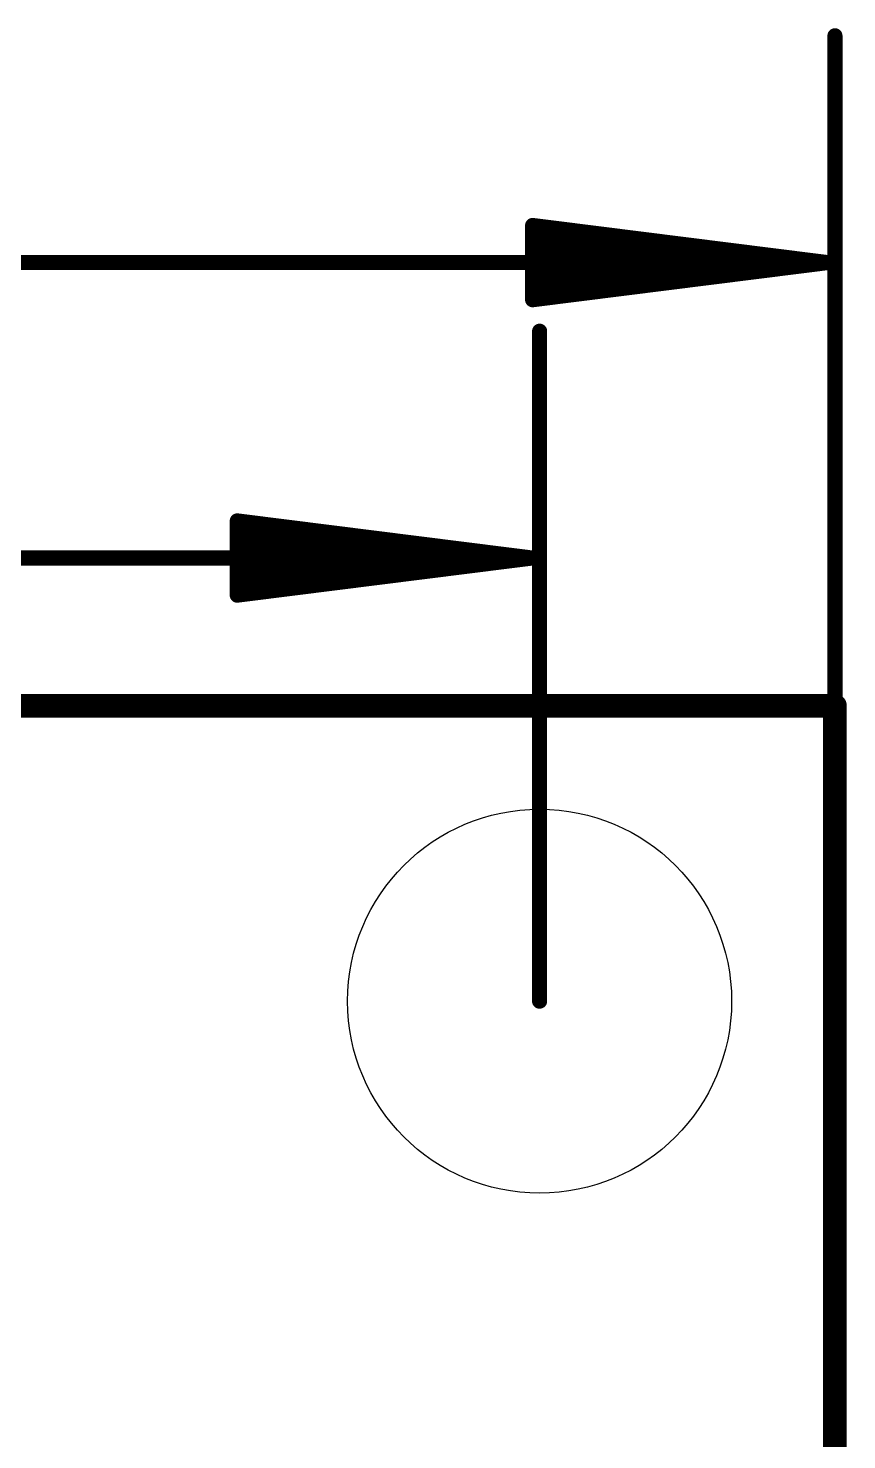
# Model space of a CAD drawing. Extents: x -41 to 66, y -21 to 32.
# Drawn here: x 18.46 to 25.5, y 19.09 to 31.23 of the extents above; entities that cross this region are included whole.
import ezdxf

# ---------------------------------------------------------------- set-up
doc = ezdxf.new("R2010")
doc.units = 0
for name, color, linetype in [('1', 12, 'CONTINUOUS'), ('16', 132, 'CONTINUOUS'), ('20', 53, 'CONTINUOUS'), ('23', 53, 'CONTINUOUS'), ('47', 253, 'CONTINUOUS')]:
    doc.layers.add(name, color=color, linetype=linetype)

msp = doc.modelspace()

# ---------------------------------------------------------------- linework, layer by layer
at = {"layer": '1', "const_width": 0.2032}
for points in [[(0, 25.4), (25.4, 25.4)], [(25.4, 25.4), (25.4, 0)]]:
    msp.add_lwpolyline(points, dxfattribs=at)
at = {"layer": '1', "const_width": 0.1016}
for points in [[(25.4508, 25.4, 1), (25.3492, 25.4)], [(25.4, 25.3492, 1), (25.4, 25.4508)]]:
    msp.add_lwpolyline(points, format="xyb", dxfattribs=at)
at = {"layer": '16', "const_width": 0.2032}
for points in [[(0, 25.4), (25.4, 25.4)], [(25.4, 25.4), (25.4, 0)]]:
    msp.add_lwpolyline(points, dxfattribs=at)
at = {"layer": '16', "const_width": 0.1016}
for points in [[(25.4508, 25.4, 1), (25.3492, 25.4)], [(25.4, 25.3492, 1), (25.4, 25.4508)]]:
    msp.add_lwpolyline(points, format="xyb", dxfattribs=at)
at = {"layer": '20', "const_width": 0.2032}
for points in [[(0, 25.4), (25.4, 25.4)], [(25.4, 25.4), (25.4, 0)]]:
    msp.add_lwpolyline(points, dxfattribs=at)
at = {"layer": '20', "const_width": 0.1016}
for points in [[(25.4508, 25.4, 1), (25.3492, 25.4)], [(25.4, 25.3492, 1), (25.4, 25.4508)]]:
    msp.add_lwpolyline(points, format="xyb", dxfattribs=at)
at = {"layer": '20'}
msp.add_circle((22.86, 22.86), 1.651, dxfattribs=at)
at = {"layer": '23'}
msp.add_point((22.86, 22.86), dxfattribs=at)
at = {"layer": '47', "const_width": 0.13}
for points in [[(25.4, 25.4), (25.4, 31.16)], [(25.335, 29.21), (22.8, 29.5292)], [(22.8, 29.5292), (22.8, 28.8908)], [(25.335, 29.21), (22.8, 29.47)], [(25.335, 29.21), (22.8, 29.34)], [(0.065, 29.21), (25.335, 29.21)], [(22.8, 28.8908), (25.335, 29.21)], [(22.8, 29.08), (25.335, 29.21)], [(22.8, 28.95), (25.335, 29.21)], [(22.86, 22.86), (22.86, 28.62)], [(22.795, 26.67), (20.26, 26.9892)], [(20.26, 26.9892), (20.26, 26.3508)], [(22.795, 26.67), (20.26, 26.93)], [(22.795, 26.67), (20.26, 26.8)], [(2.605, 26.67), (22.795, 26.67)], [(20.26, 26.3508), (22.795, 26.67)], [(20.26, 26.54), (22.795, 26.67)], [(20.26, 26.41), (22.795, 26.67)]]:
    msp.add_lwpolyline(points, dxfattribs=at)
at = {"layer": '47', "const_width": 0.065}
for points in [[(25.4325, 31.16, 1), (25.3675, 31.16)], [(22.8041, 29.5615, 1), (22.7959, 29.497)], [(22.8325, 29.5292, 1), (22.7675, 29.5292)], [(22.8033, 29.5023, 1), (22.7967, 29.4377)], [(22.8017, 29.3725, 1), (22.7983, 29.3075)], [(25.3391, 29.1778, 1), (25.3309, 29.2422)], [(25.3309, 29.1778, 1), (25.3391, 29.2422)], [(25.3383, 29.1777, 1), (25.3317, 29.2423)], [(25.3317, 29.1777, 1), (25.3383, 29.2423)], [(25.3333, 29.1775, 1), (25.3367, 29.2425)], [(25.3367, 29.1775, 1), (25.3333, 29.2425)], [(25.335, 29.1775, 1), (25.335, 29.2425)], [(22.7983, 29.1125, 1), (22.8017, 29.0475)], [(22.7967, 28.9823, 1), (22.8033, 28.9177)], [(22.7959, 28.923, 1), (22.8041, 28.8585)], [(22.7675, 28.8908, 1), (22.8325, 28.8908)], [(22.8925, 28.62, 1), (22.8275, 28.62)], [(20.2641, 27.0215, 1), (20.2559, 26.957)], [(20.2925, 26.9892, 1), (20.2275, 26.9892)], [(20.2633, 26.9623, 1), (20.2567, 26.8977)], [(20.2617, 26.8325, 1), (20.2583, 26.7675)], [(22.7991, 26.6378, 1), (22.7909, 26.7022)], [(22.7909, 26.6378, 1), (22.7991, 26.7022)], [(22.7983, 26.6377, 1), (22.7917, 26.7023)], [(22.7917, 26.6377, 1), (22.7983, 26.7023)], [(22.7933, 26.6375, 1), (22.7967, 26.7025)], [(22.7967, 26.6375, 1), (22.7933, 26.7025)], [(22.795, 26.6375, 1), (22.795, 26.7025)], [(20.2583, 26.5725, 1), (20.2617, 26.5075)], [(20.2567, 26.4423, 1), (20.2633, 26.3777)], [(20.2559, 26.383, 1), (20.2641, 26.3185)], [(20.2275, 26.3508, 1), (20.2925, 26.3508)], [(25.3675, 25.4, 1), (25.4325, 25.4)], [(22.8275, 22.86, 1), (22.8925, 22.86)]]:
    msp.add_lwpolyline(points, format="xyb", dxfattribs=at)

doc.saveas('drawing.dxf')
